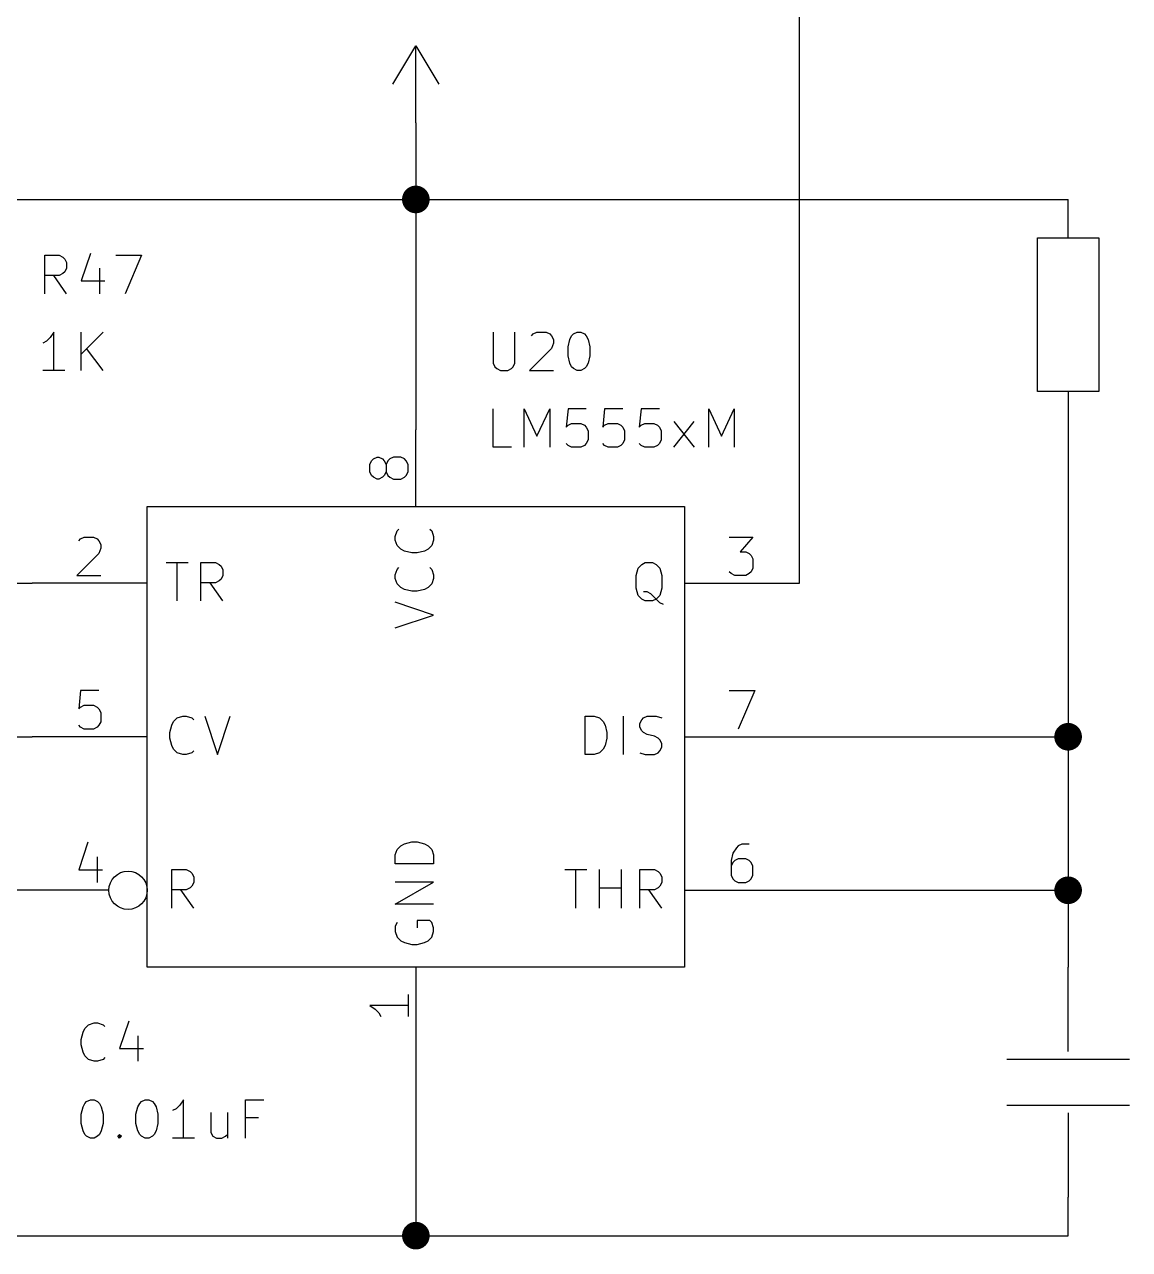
# Model space of a CAD drawing. Extents: x 0.4 to 11.3, y -7.9 to -0.4.
# Drawn here: x 2.64 to 4.08, y -2.968 to -1.372 of the extents above; entities that cross this region are included whole.
import ezdxf

# ---------------------------------------------------------------- set-up
doc = ezdxf.new("R2010")
doc.units = 0
doc.header["$MEASUREMENT"] = 0
for name, color, linetype in [('CYAN2', 4, 'CONTINUOUS'), ('GREEN3', 91, 'CONTINUOUS'), ('LYELLOW', 51, 'CONTINUOUS'), ('RED2', 1, 'CONTINUOUS'), ('RED3', 11, 'CONTINUOUS')]:
    doc.layers.add(name, color=color, linetype=linetype)

msp = doc.modelspace()

# ---------------------------------------------------------------- linework, layer by layer
at = {"layer": 'CYAN2', "linetype": 'CONTINUOUS'}
for p, q in [((2.6663, -1.7228), (2.6663, -1.6728)), ((2.6663, -1.6728), (2.6853, -1.6728)), ((2.6663, -1.7228), (2.6663, -1.6728)), ((2.6663, -1.6728), (2.6853, -1.6728)), ((2.6853, -1.6728), (2.6901, -1.6752)), ((2.6853, -1.6728), (2.6901, -1.6752)), ((2.6901, -1.6752), (2.6925, -1.6776)), ((2.6901, -1.6752), (2.6925, -1.6776)), ((2.7258, -1.6704), (2.7139, -1.7061)), ((2.7258, -1.6704), (2.7139, -1.7061)), ((2.7591, -1.6728), (2.7925, -1.6728)), ((2.7591, -1.6728), (2.7925, -1.6728)), ((2.7925, -1.6728), (2.771, -1.7228)), ((2.7925, -1.6728), (2.771, -1.7228)), ((2.6925, -1.6776), (2.6949, -1.6823)), ((2.6925, -1.6776), (2.6949, -1.6823)), ((2.6949, -1.6895), (2.6925, -1.6942)), ((2.6949, -1.6895), (2.6925, -1.6942)), ((2.6949, -1.6823), (2.6949, -1.6895)), ((2.6949, -1.6823), (2.6949, -1.6895)), ((2.7377, -1.6895), (2.7377, -1.7228)), ((2.7377, -1.6895), (2.7377, -1.7228)), ((2.6853, -1.699), (2.6663, -1.699)), ((2.6853, -1.699), (2.6663, -1.699)), ((2.6949, -1.7228), (2.6782, -1.699)), ((2.6949, -1.7228), (2.6782, -1.699)), ((2.6901, -1.6966), (2.6853, -1.699)), ((2.6901, -1.6966), (2.6853, -1.699)), ((2.6925, -1.6942), (2.6901, -1.6966)), ((2.6925, -1.6942), (2.6901, -1.6966)), ((2.7139, -1.7061), (2.7449, -1.7061)), ((2.7139, -1.7061), (2.7449, -1.7061)), ((2.6687, -1.7847), (2.6639, -1.7871)), ((2.6687, -1.7847), (2.6639, -1.7871)), ((2.6734, -1.7799), (2.6687, -1.7847)), ((2.6734, -1.7799), (2.6687, -1.7847)), ((2.6782, -1.7728), (2.6734, -1.7799)), ((2.6782, -1.7728), (2.6734, -1.7799)), ((2.6782, -1.8228), (2.6782, -1.7728)), ((2.6782, -1.8228), (2.6782, -1.7728)), ((2.7139, -1.8228), (2.7139, -1.7728)), ((2.7425, -1.7728), (2.7139, -1.8014)), ((2.7139, -1.8228), (2.7139, -1.7728)), ((2.7425, -1.7728), (2.7139, -1.8014)), ((3.2507, -1.7728), (3.2507, -1.8133)), ((3.2507, -1.7728), (3.2507, -1.8133)), ((3.2792, -1.8133), (3.2792, -1.7728)), ((3.2792, -1.8133), (3.2792, -1.7728)), ((3.3007, -1.7776), (3.303, -1.7752)), ((3.3007, -1.7776), (3.303, -1.7752)), ((3.303, -1.7752), (3.3078, -1.7728)), ((3.303, -1.7752), (3.3078, -1.7728)), ((3.3078, -1.7728), (3.3197, -1.7728)), ((3.3078, -1.7728), (3.3197, -1.7728)), ((3.3197, -1.7728), (3.3245, -1.7752)), ((3.3197, -1.7728), (3.3245, -1.7752)), ((3.3245, -1.7752), (3.3269, -1.7776)), ((3.3245, -1.7752), (3.3269, -1.7776)), ((3.3269, -1.7776), (3.3292, -1.7823)), ((3.3269, -1.7776), (3.3292, -1.7823)), ((3.3292, -1.7871), (3.3269, -1.7942)), ((3.3292, -1.7871), (3.3269, -1.7942)), ((3.3292, -1.7823), (3.3292, -1.7871)), ((3.3292, -1.7823), (3.3292, -1.7871)), ((3.3483, -1.7919), (3.3507, -1.7823)), ((3.3483, -1.7919), (3.3507, -1.7823)), ((3.3507, -1.7823), (3.353, -1.7776)), ((3.3507, -1.7823), (3.353, -1.7776)), ((3.353, -1.7776), (3.3554, -1.7752)), ((3.353, -1.7776), (3.3554, -1.7752)), ((3.3554, -1.7752), (3.3602, -1.7728)), ((3.3554, -1.7752), (3.3602, -1.7728)), ((3.3602, -1.7728), (3.3649, -1.7728)), ((3.3602, -1.7728), (3.3649, -1.7728)), ((3.3649, -1.7728), (3.3697, -1.7752)), ((3.3649, -1.7728), (3.3697, -1.7752)), ((3.3697, -1.7752), (3.3721, -1.7776)), ((3.3697, -1.7752), (3.3721, -1.7776)), ((3.3721, -1.7776), (3.3745, -1.7823)), ((3.3721, -1.7776), (3.3745, -1.7823)), ((3.3745, -1.7823), (3.3769, -1.7919)), ((3.3745, -1.7823), (3.3769, -1.7919)), ((2.7425, -1.8228), (2.721, -1.7942)), ((2.7425, -1.8228), (2.721, -1.7942)), ((3.3269, -1.7942), (3.2983, -1.8228)), ((3.3269, -1.7942), (3.2983, -1.8228)), ((3.3483, -1.8038), (3.3483, -1.7919)), ((3.3483, -1.8038), (3.3483, -1.7919)), ((3.3769, -1.7919), (3.3769, -1.8038)), ((3.3769, -1.7919), (3.3769, -1.8038)), ((3.2507, -1.8133), (3.253, -1.818)), ((3.2507, -1.8133), (3.253, -1.818)), ((3.253, -1.818), (3.2554, -1.8204)), ((3.253, -1.818), (3.2554, -1.8204)), ((3.2745, -1.8204), (3.2769, -1.818)), ((3.2745, -1.8204), (3.2769, -1.818)), ((3.2769, -1.818), (3.2792, -1.8133)), ((3.2769, -1.818), (3.2792, -1.8133)), ((3.3507, -1.8133), (3.3483, -1.8038)), ((3.3507, -1.8133), (3.3483, -1.8038)), ((3.353, -1.818), (3.3507, -1.8133)), ((3.353, -1.818), (3.3507, -1.8133)), ((3.3554, -1.8204), (3.353, -1.818)), ((3.3554, -1.8204), (3.353, -1.818)), ((3.3721, -1.818), (3.3697, -1.8204)), ((3.3721, -1.818), (3.3697, -1.8204)), ((3.3745, -1.8133), (3.3721, -1.818)), ((3.3745, -1.8133), (3.3721, -1.818)), ((3.3769, -1.8038), (3.3745, -1.8133)), ((3.3769, -1.8038), (3.3745, -1.8133)), ((2.6925, -1.8228), (2.6639, -1.8228)), ((2.6925, -1.8228), (2.6639, -1.8228)), ((3.2554, -1.8204), (3.2602, -1.8228)), ((3.2554, -1.8204), (3.2602, -1.8228)), ((3.2602, -1.8228), (3.2697, -1.8228)), ((3.2602, -1.8228), (3.2697, -1.8228)), ((3.2697, -1.8228), (3.2745, -1.8204)), ((3.2697, -1.8228), (3.2745, -1.8204)), ((3.2983, -1.8228), (3.3292, -1.8228)), ((3.2983, -1.8228), (3.3292, -1.8228)), ((3.3602, -1.8228), (3.3554, -1.8204)), ((3.3602, -1.8228), (3.3554, -1.8204)), ((3.3649, -1.8228), (3.3602, -1.8228)), ((3.3649, -1.8228), (3.3602, -1.8228)), ((3.3697, -1.8204), (3.3649, -1.8228)), ((3.3697, -1.8204), (3.3649, -1.8228)), ((3.2507, -1.9228), (3.2507, -1.8728)), ((3.2507, -1.9228), (3.2507, -1.8728)), ((3.2911, -1.9228), (3.2911, -1.8728)), ((3.2911, -1.8728), (3.3078, -1.9085)), ((3.2911, -1.9228), (3.2911, -1.8728)), ((3.2911, -1.8728), (3.3078, -1.9085)), ((3.3078, -1.9085), (3.3245, -1.8728)), ((3.3078, -1.9085), (3.3245, -1.8728)), ((3.3245, -1.8728), (3.3245, -1.9228)), ((3.3245, -1.8728), (3.3245, -1.9228)), ((3.3483, -1.8728), (3.3459, -1.8966)), ((3.3483, -1.8728), (3.3459, -1.8966)), ((3.3721, -1.8728), (3.3483, -1.8728)), ((3.3721, -1.8728), (3.3483, -1.8728)), ((3.3959, -1.8728), (3.3935, -1.8966)), ((3.3959, -1.8728), (3.3935, -1.8966)), ((3.4197, -1.8728), (3.3959, -1.8728)), ((3.4197, -1.8728), (3.3959, -1.8728)), ((3.4435, -1.8728), (3.4411, -1.8966)), ((3.4435, -1.8728), (3.4411, -1.8966)), ((3.4673, -1.8728), (3.4435, -1.8728)), ((3.4673, -1.8728), (3.4435, -1.8728)), ((3.5316, -1.9228), (3.5316, -1.8728)), ((3.5316, -1.8728), (3.5483, -1.9085)), ((3.5316, -1.9228), (3.5316, -1.8728)), ((3.5316, -1.8728), (3.5483, -1.9085)), ((3.5483, -1.9085), (3.5649, -1.8728)), ((3.5483, -1.9085), (3.5649, -1.8728)), ((3.5649, -1.8728), (3.5649, -1.9228)), ((3.5649, -1.8728), (3.5649, -1.9228)), ((3.3459, -1.8966), (3.3483, -1.8942)), ((3.3459, -1.8966), (3.3483, -1.8942)), ((3.3483, -1.8942), (3.353, -1.8919)), ((3.3483, -1.8942), (3.353, -1.8919)), ((3.353, -1.8919), (3.3649, -1.8919)), ((3.353, -1.8919), (3.3649, -1.8919)), ((3.3649, -1.8919), (3.3697, -1.8942)), ((3.3649, -1.8919), (3.3697, -1.8942)), ((3.3697, -1.8942), (3.3721, -1.8966)), ((3.3697, -1.8942), (3.3721, -1.8966)), ((3.3721, -1.8966), (3.3745, -1.9014)), ((3.3721, -1.8966), (3.3745, -1.9014)), ((3.3935, -1.8966), (3.3959, -1.8942)), ((3.3935, -1.8966), (3.3959, -1.8942)), ((3.3959, -1.8942), (3.4007, -1.8919)), ((3.3959, -1.8942), (3.4007, -1.8919)), ((3.4007, -1.8919), (3.4126, -1.8919)), ((3.4007, -1.8919), (3.4126, -1.8919)), ((3.4126, -1.8919), (3.4173, -1.8942)), ((3.4126, -1.8919), (3.4173, -1.8942)), ((3.4173, -1.8942), (3.4197, -1.8966)), ((3.4173, -1.8942), (3.4197, -1.8966)), ((3.4197, -1.8966), (3.4221, -1.9014)), ((3.4197, -1.8966), (3.4221, -1.9014)), ((3.4411, -1.8966), (3.4435, -1.8942)), ((3.4411, -1.8966), (3.4435, -1.8942)), ((3.4435, -1.8942), (3.4483, -1.8919)), ((3.4435, -1.8942), (3.4483, -1.8919)), ((3.4483, -1.8919), (3.4602, -1.8919)), ((3.4483, -1.8919), (3.4602, -1.8919)), ((3.4602, -1.8919), (3.4649, -1.8942)), ((3.4602, -1.8919), (3.4649, -1.8942)), ((3.4649, -1.8942), (3.4673, -1.8966)), ((3.4649, -1.8942), (3.4673, -1.8966)), ((3.4673, -1.8966), (3.4697, -1.9014)), ((3.4673, -1.8966), (3.4697, -1.9014)), ((3.4864, -1.9228), (3.5126, -1.8895)), ((3.4864, -1.8895), (3.5126, -1.9228)), ((3.4864, -1.9228), (3.5126, -1.8895)), ((3.4864, -1.8895), (3.5126, -1.9228)), ((3.3745, -1.9133), (3.3721, -1.918)), ((3.3745, -1.9133), (3.3721, -1.918)), ((3.3745, -1.9014), (3.3745, -1.9133)), ((3.3745, -1.9014), (3.3745, -1.9133)), ((3.4221, -1.9133), (3.4197, -1.918)), ((3.4221, -1.9133), (3.4197, -1.918)), ((3.4221, -1.9014), (3.4221, -1.9133)), ((3.4221, -1.9014), (3.4221, -1.9133)), ((3.4697, -1.9133), (3.4673, -1.918)), ((3.4697, -1.9133), (3.4673, -1.918)), ((3.4697, -1.9014), (3.4697, -1.9133)), ((3.4697, -1.9014), (3.4697, -1.9133)), ((3.2745, -1.9228), (3.2507, -1.9228)), ((3.2745, -1.9228), (3.2507, -1.9228)), ((3.3483, -1.9204), (3.3459, -1.918)), ((3.3483, -1.9204), (3.3459, -1.918)), ((3.353, -1.9228), (3.3483, -1.9204)), ((3.353, -1.9228), (3.3483, -1.9204)), ((3.3649, -1.9228), (3.353, -1.9228)), ((3.3649, -1.9228), (3.353, -1.9228)), ((3.3697, -1.9204), (3.3649, -1.9228)), ((3.3697, -1.9204), (3.3649, -1.9228)), ((3.3721, -1.918), (3.3697, -1.9204)), ((3.3721, -1.918), (3.3697, -1.9204)), ((3.3959, -1.9204), (3.3935, -1.918)), ((3.3959, -1.9204), (3.3935, -1.918)), ((3.4007, -1.9228), (3.3959, -1.9204)), ((3.4007, -1.9228), (3.3959, -1.9204)), ((3.4126, -1.9228), (3.4007, -1.9228)), ((3.4126, -1.9228), (3.4007, -1.9228)), ((3.4173, -1.9204), (3.4126, -1.9228)), ((3.4173, -1.9204), (3.4126, -1.9228)), ((3.4197, -1.918), (3.4173, -1.9204)), ((3.4197, -1.918), (3.4173, -1.9204)), ((3.4435, -1.9204), (3.4411, -1.918)), ((3.4435, -1.9204), (3.4411, -1.918)), ((3.4483, -1.9228), (3.4435, -1.9204)), ((3.4483, -1.9228), (3.4435, -1.9204)), ((3.4602, -1.9228), (3.4483, -1.9228)), ((3.4602, -1.9228), (3.4483, -1.9228)), ((3.4649, -1.9204), (3.4602, -1.9228)), ((3.4649, -1.9204), (3.4602, -1.9228)), ((3.4673, -1.918), (3.4649, -1.9204)), ((3.4673, -1.918), (3.4649, -1.9204)), ((3.1231, -2.039), (3.1255, -2.0319)), ((3.1231, -2.039), (3.1255, -2.0319)), ((3.1231, -2.0438), (3.1231, -2.039)), ((3.1231, -2.0438), (3.1231, -2.039)), ((3.1255, -2.0319), (3.1279, -2.0295)), ((3.1255, -2.0319), (3.1279, -2.0295)), ((3.1684, -2.0295), (3.1708, -2.0319)), ((3.1684, -2.0295), (3.1708, -2.0319)), ((3.1708, -2.0319), (3.1731, -2.039)), ((3.1708, -2.0319), (3.1731, -2.039)), ((3.1731, -2.039), (3.1731, -2.0438)), ((3.1731, -2.039), (3.1731, -2.0438)), ((3.1255, -2.0509), (3.1231, -2.0438)), ((3.1255, -2.0509), (3.1231, -2.0438)), ((3.1303, -2.0557), (3.1255, -2.0509)), ((3.1303, -2.0557), (3.1255, -2.0509)), ((3.135, -2.0581), (3.1303, -2.0557)), ((3.135, -2.0581), (3.1303, -2.0557)), ((3.1446, -2.0605), (3.135, -2.0581)), ((3.1446, -2.0605), (3.135, -2.0581)), ((3.1612, -2.0581), (3.1517, -2.0605)), ((3.1612, -2.0581), (3.1517, -2.0605)), ((3.166, -2.0557), (3.1612, -2.0581)), ((3.166, -2.0557), (3.1612, -2.0581)), ((3.1708, -2.0509), (3.166, -2.0557)), ((3.1708, -2.0509), (3.166, -2.0557)), ((3.1731, -2.0438), (3.1708, -2.0509)), ((3.1731, -2.0438), (3.1708, -2.0509)), ((2.8248, -2.0731), (2.8533, -2.0731)), ((2.8248, -2.0731), (2.8533, -2.0731)), ((2.839, -2.1231), (2.839, -2.0731)), ((2.839, -2.1231), (2.839, -2.0731)), ((2.87, -2.1231), (2.87, -2.0731)), ((2.87, -2.0731), (2.889, -2.0731)), ((2.87, -2.1231), (2.87, -2.0731)), ((2.87, -2.0731), (2.889, -2.0731)), ((2.889, -2.0731), (2.8938, -2.0755)), ((2.889, -2.0731), (2.8938, -2.0755)), ((3.1517, -2.0605), (3.1446, -2.0605)), ((3.1517, -2.0605), (3.1446, -2.0605)), ((3.4443, -2.0755), (3.449, -2.0731)), ((3.4443, -2.0755), (3.449, -2.0731)), ((3.449, -2.0731), (3.4586, -2.0731)), ((3.449, -2.0731), (3.4586, -2.0731)), ((3.4586, -2.0731), (3.4633, -2.0755)), ((3.4586, -2.0731), (3.4633, -2.0755)), ((2.8938, -2.0755), (2.8962, -2.0779)), ((2.8938, -2.0755), (2.8962, -2.0779)), ((2.8962, -2.0779), (2.8986, -2.0827)), ((2.8962, -2.0779), (2.8986, -2.0827)), ((2.8986, -2.0898), (2.8962, -2.0946)), ((2.8986, -2.0898), (2.8962, -2.0946)), ((2.8986, -2.0827), (2.8986, -2.0898)), ((2.8986, -2.0827), (2.8986, -2.0898)), ((3.1231, -2.089), (3.1255, -2.0819)), ((3.1231, -2.089), (3.1255, -2.0819)), ((3.1231, -2.0938), (3.1231, -2.089)), ((3.1231, -2.0938), (3.1231, -2.089)), ((3.1255, -2.0819), (3.1279, -2.0795)), ((3.1255, -2.0819), (3.1279, -2.0795)), ((3.1684, -2.0795), (3.1708, -2.0819)), ((3.1684, -2.0795), (3.1708, -2.0819)), ((3.1708, -2.0819), (3.1731, -2.089)), ((3.1708, -2.0819), (3.1731, -2.089)), ((3.1731, -2.089), (3.1731, -2.0938)), ((3.1731, -2.089), (3.1731, -2.0938)), ((3.4371, -2.0898), (3.4395, -2.0803)), ((3.4371, -2.0898), (3.4395, -2.0803)), ((3.4371, -2.1065), (3.4371, -2.0898)), ((3.4371, -2.1065), (3.4371, -2.0898)), ((3.4395, -2.0803), (3.4443, -2.0755)), ((3.4395, -2.0803), (3.4443, -2.0755)), ((3.4633, -2.0755), (3.4681, -2.0803)), ((3.4633, -2.0755), (3.4681, -2.0803)), ((3.4681, -2.0803), (3.4705, -2.0898)), ((3.4681, -2.0803), (3.4705, -2.0898)), ((3.4705, -2.0898), (3.4705, -2.1065)), ((3.4705, -2.0898), (3.4705, -2.1065)), ((2.889, -2.0993), (2.87, -2.0993)), ((2.889, -2.0993), (2.87, -2.0993)), ((2.8986, -2.1231), (2.8819, -2.0993)), ((2.8986, -2.1231), (2.8819, -2.0993)), ((2.8938, -2.0969), (2.889, -2.0993)), ((2.8938, -2.0969), (2.889, -2.0993)), ((2.8962, -2.0946), (2.8938, -2.0969)), ((2.8962, -2.0946), (2.8938, -2.0969)), ((3.1255, -2.1009), (3.1231, -2.0938)), ((3.1255, -2.1009), (3.1231, -2.0938)), ((3.1303, -2.1057), (3.1255, -2.1009)), ((3.1303, -2.1057), (3.1255, -2.1009)), ((3.135, -2.1081), (3.1303, -2.1057)), ((3.135, -2.1081), (3.1303, -2.1057)), ((3.166, -2.1057), (3.1612, -2.1081)), ((3.166, -2.1057), (3.1612, -2.1081)), ((3.1708, -2.1009), (3.166, -2.1057)), ((3.1708, -2.1009), (3.166, -2.1057)), ((3.1731, -2.0938), (3.1708, -2.1009)), ((3.1731, -2.0938), (3.1708, -2.1009)), ((3.4395, -2.116), (3.4371, -2.1065)), ((3.4395, -2.116), (3.4371, -2.1065)), ((3.4705, -2.1065), (3.4681, -2.116)), ((3.4705, -2.1065), (3.4681, -2.116)), ((3.1446, -2.1105), (3.135, -2.1081)), ((3.1446, -2.1105), (3.135, -2.1081)), ((3.1517, -2.1105), (3.1446, -2.1105)), ((3.1517, -2.1105), (3.1446, -2.1105)), ((3.1612, -2.1081), (3.1517, -2.1105)), ((3.1612, -2.1081), (3.1517, -2.1105)), ((3.4443, -2.1208), (3.4395, -2.116)), ((3.4443, -2.1208), (3.4395, -2.116)), ((3.449, -2.1231), (3.4443, -2.1208)), ((3.449, -2.1231), (3.4443, -2.1208)), ((3.4514, -2.1112), (3.4467, -2.1112)), ((3.4514, -2.1112), (3.4467, -2.1112)), ((3.4562, -2.1136), (3.4514, -2.1112)), ((3.4562, -2.1136), (3.4514, -2.1112)), ((3.4633, -2.1208), (3.4562, -2.1136)), ((3.4633, -2.1208), (3.4562, -2.1136)), ((3.4633, -2.1208), (3.4586, -2.1231)), ((3.4633, -2.1208), (3.4586, -2.1231)), ((3.4681, -2.116), (3.4633, -2.1208)), ((3.4681, -2.116), (3.4633, -2.1208)), ((3.4681, -2.1255), (3.4633, -2.1208)), ((3.4681, -2.1255), (3.4633, -2.1208)), ((3.1731, -2.1414), (3.1231, -2.1248)), ((3.1731, -2.1414), (3.1231, -2.1248)), ((3.4586, -2.1231), (3.449, -2.1231)), ((3.4586, -2.1231), (3.449, -2.1231)), ((3.4729, -2.1279), (3.4681, -2.1255)), ((3.4729, -2.1279), (3.4681, -2.1255)), ((3.1231, -2.1581), (3.1731, -2.1414)), ((3.1231, -2.1581), (3.1731, -2.1414)), ((2.8319, -2.285), (2.8343, -2.2803)), ((2.8319, -2.285), (2.8343, -2.2803)), ((2.8343, -2.2803), (2.839, -2.2755)), ((2.8343, -2.2803), (2.839, -2.2755)), ((2.839, -2.2755), (2.8462, -2.2731)), ((2.839, -2.2755), (2.8462, -2.2731)), ((2.8462, -2.2731), (2.8509, -2.2731)), ((2.8462, -2.2731), (2.8509, -2.2731)), ((2.8509, -2.2731), (2.8581, -2.2755)), ((2.8509, -2.2731), (2.8581, -2.2755)), ((2.8581, -2.2755), (2.8605, -2.2779)), ((2.8581, -2.2755), (2.8605, -2.2779)), ((2.8748, -2.2731), (2.8914, -2.3231)), ((2.8748, -2.2731), (2.8914, -2.3231)), ((2.8914, -2.3231), (2.9081, -2.2731)), ((2.8914, -2.3231), (2.9081, -2.2731)), ((3.3705, -2.3231), (3.3705, -2.2731)), ((3.3705, -2.2731), (3.3824, -2.2731)), ((3.3705, -2.3231), (3.3705, -2.2731)), ((3.3705, -2.2731), (3.3824, -2.2731)), ((3.3824, -2.2731), (3.3895, -2.2755)), ((3.3824, -2.2731), (3.3895, -2.2755)), ((3.3895, -2.2755), (3.3943, -2.2803)), ((3.3895, -2.2755), (3.3943, -2.2803)), ((3.3943, -2.2803), (3.3967, -2.285)), ((3.3943, -2.2803), (3.3967, -2.285)), ((3.4205, -2.3231), (3.4205, -2.2731)), ((3.4205, -2.3231), (3.4205, -2.2731)), ((3.4419, -2.2827), (3.4443, -2.2779)), ((3.4419, -2.2827), (3.4443, -2.2779)), ((3.4443, -2.2779), (3.4467, -2.2755)), ((3.4443, -2.2779), (3.4467, -2.2755)), ((3.4467, -2.2755), (3.4514, -2.2731)), ((3.4467, -2.2755), (3.4514, -2.2731)), ((3.4514, -2.2731), (3.4633, -2.2731)), ((3.4514, -2.2731), (3.4633, -2.2731)), ((3.4633, -2.2731), (3.4705, -2.2755)), ((3.4633, -2.2731), (3.4705, -2.2755)), ((2.8295, -2.2946), (2.8319, -2.285)), ((2.8295, -2.2946), (2.8319, -2.285)), ((2.8295, -2.3017), (2.8295, -2.2946)), ((2.8295, -2.3017), (2.8295, -2.2946)), ((3.3967, -2.285), (3.399, -2.2946)), ((3.3967, -2.285), (3.399, -2.2946)), ((3.399, -2.2946), (3.399, -2.3017)), ((3.399, -2.2946), (3.399, -2.3017)), ((3.4419, -2.2874), (3.4419, -2.2827)), ((3.4419, -2.2874), (3.4419, -2.2827)), ((3.4443, -2.2922), (3.4419, -2.2874)), ((3.4443, -2.2922), (3.4419, -2.2874)), ((3.4467, -2.2946), (3.4443, -2.2922)), ((3.4467, -2.2946), (3.4443, -2.2922)), ((3.4514, -2.2969), (3.4467, -2.2946)), ((3.4514, -2.2969), (3.4467, -2.2946)), ((3.461, -2.2993), (3.4514, -2.2969)), ((3.461, -2.2993), (3.4514, -2.2969)), ((2.8319, -2.3112), (2.8295, -2.3017)), ((2.8319, -2.3112), (2.8295, -2.3017)), ((2.8343, -2.316), (2.8319, -2.3112)), ((2.8343, -2.316), (2.8319, -2.3112)), ((3.3967, -2.3112), (3.3943, -2.316)), ((3.3967, -2.3112), (3.3943, -2.316)), ((3.399, -2.3017), (3.3967, -2.3112)), ((3.399, -2.3017), (3.3967, -2.3112)), ((3.4657, -2.3017), (3.461, -2.2993)), ((3.4657, -2.3017), (3.461, -2.2993)), ((3.4681, -2.3041), (3.4657, -2.3017)), ((3.4681, -2.3041), (3.4657, -2.3017)), ((3.4705, -2.3088), (3.4681, -2.3041)), ((3.4705, -2.3088), (3.4681, -2.3041)), ((3.4681, -2.3184), (3.4705, -2.3136)), ((3.4681, -2.3184), (3.4705, -2.3136)), ((3.4705, -2.3136), (3.4705, -2.3088)), ((3.4705, -2.3136), (3.4705, -2.3088)), ((2.839, -2.3208), (2.8343, -2.316)), ((2.839, -2.3208), (2.8343, -2.316)), ((2.8462, -2.3231), (2.839, -2.3208)), ((2.8462, -2.3231), (2.839, -2.3208)), ((2.8509, -2.3231), (2.8462, -2.3231)), ((2.8509, -2.3231), (2.8462, -2.3231)), ((2.8581, -2.3208), (2.8509, -2.3231)), ((2.8581, -2.3208), (2.8509, -2.3231)), ((2.8605, -2.3184), (2.8581, -2.3208)), ((2.8605, -2.3184), (2.8581, -2.3208)), ((3.3824, -2.3231), (3.3705, -2.3231)), ((3.3824, -2.3231), (3.3705, -2.3231)), ((3.3895, -2.3208), (3.3824, -2.3231)), ((3.3895, -2.3208), (3.3824, -2.3231)), ((3.3943, -2.316), (3.3895, -2.3208)), ((3.3943, -2.316), (3.3895, -2.3208)), ((3.4419, -2.3208), (3.449, -2.3231)), ((3.4419, -2.3208), (3.449, -2.3231)), ((3.449, -2.3231), (3.461, -2.3231)), ((3.449, -2.3231), (3.461, -2.3231)), ((3.461, -2.3231), (3.4657, -2.3208)), ((3.461, -2.3231), (3.4657, -2.3208)), ((3.4657, -2.3208), (3.4681, -2.3184)), ((3.4657, -2.3208), (3.4681, -2.3184)), ((3.1303, -2.4419), (3.135, -2.4395)), ((3.1303, -2.4419), (3.135, -2.4395)), ((3.135, -2.4395), (3.1446, -2.4371)), ((3.135, -2.4395), (3.1446, -2.4371)), ((3.1446, -2.4371), (3.1517, -2.4371)), ((3.1446, -2.4371), (3.1517, -2.4371)), ((3.1517, -2.4371), (3.1612, -2.4395)), ((3.1517, -2.4371), (3.1612, -2.4395)), ((3.1612, -2.4395), (3.166, -2.4419)), ((3.1612, -2.4395), (3.166, -2.4419)), ((3.1231, -2.4538), (3.1255, -2.4467)), ((3.1231, -2.4538), (3.1255, -2.4467)), ((3.1231, -2.4657), (3.1231, -2.4538)), ((3.1231, -2.4657), (3.1231, -2.4538)), ((3.1255, -2.4467), (3.1303, -2.4419)), ((3.1255, -2.4467), (3.1303, -2.4419)), ((3.166, -2.4419), (3.1708, -2.4467)), ((3.166, -2.4419), (3.1708, -2.4467)), ((3.1708, -2.4467), (3.1731, -2.4538)), ((3.1708, -2.4467), (3.1731, -2.4538)), ((3.1731, -2.4538), (3.1731, -2.4657)), ((3.1731, -2.4538), (3.1731, -2.4657)), ((2.8319, -2.5231), (2.8319, -2.4731)), ((2.8319, -2.4731), (2.8509, -2.4731)), ((2.8319, -2.5231), (2.8319, -2.4731)), ((2.8319, -2.4731), (2.8509, -2.4731)), ((2.8509, -2.4731), (2.8557, -2.4755)), ((2.8509, -2.4731), (2.8557, -2.4755)), ((3.1731, -2.4657), (3.1231, -2.4657)), ((3.1731, -2.4657), (3.1231, -2.4657)), ((3.3443, -2.4731), (3.3729, -2.4731)), ((3.3443, -2.4731), (3.3729, -2.4731)), ((3.3586, -2.5231), (3.3586, -2.4731)), ((3.3586, -2.5231), (3.3586, -2.4731)), ((3.3895, -2.5231), (3.3895, -2.4731)), ((3.3895, -2.5231), (3.3895, -2.4731)), ((3.4181, -2.5231), (3.4181, -2.4731)), ((3.4181, -2.5231), (3.4181, -2.4731)), ((3.4419, -2.5231), (3.4419, -2.4731)), ((3.4419, -2.4731), (3.4609, -2.4731)), ((3.4419, -2.5231), (3.4419, -2.4731)), ((3.4419, -2.4731), (3.4609, -2.4731)), ((3.4609, -2.4731), (3.4657, -2.4755)), ((3.4609, -2.4731), (3.4657, -2.4755)), ((2.8557, -2.4755), (2.8581, -2.4779)), ((2.8557, -2.4755), (2.8581, -2.4779)), ((2.8581, -2.4779), (2.8605, -2.4827)), ((2.8581, -2.4779), (2.8605, -2.4827)), ((2.8605, -2.4827), (2.8605, -2.4898)), ((2.8605, -2.4827), (2.8605, -2.4898)), ((3.1231, -2.5181), (3.1731, -2.4895)), ((3.1731, -2.4895), (3.1231, -2.4895)), ((3.1231, -2.5181), (3.1731, -2.4895)), ((3.1731, -2.4895), (3.1231, -2.4895)), ((3.4657, -2.4755), (3.4681, -2.4779)), ((3.4657, -2.4755), (3.4681, -2.4779)), ((3.4681, -2.4779), (3.4705, -2.4827)), ((3.4681, -2.4779), (3.4705, -2.4827)), ((3.4705, -2.4827), (3.4705, -2.4898)), ((3.4705, -2.4827), (3.4705, -2.4898)), ((2.8509, -2.4993), (2.8319, -2.4993)), ((2.8509, -2.4993), (2.8319, -2.4993)), ((2.8605, -2.5231), (2.8438, -2.4993)), ((2.8605, -2.5231), (2.8438, -2.4993)), ((2.8557, -2.4969), (2.8509, -2.4993)), ((2.8557, -2.4969), (2.8509, -2.4993)), ((2.8581, -2.4946), (2.8557, -2.4969)), ((2.8581, -2.4946), (2.8557, -2.4969)), ((2.8605, -2.4898), (2.8581, -2.4946)), ((2.8605, -2.4898), (2.8581, -2.4946)), ((3.3895, -2.4969), (3.4181, -2.4969)), ((3.3895, -2.4969), (3.4181, -2.4969)), ((3.4609, -2.4993), (3.4419, -2.4993)), ((3.4609, -2.4993), (3.4419, -2.4993)), ((3.4705, -2.5231), (3.4538, -2.4993)), ((3.4705, -2.5231), (3.4538, -2.4993)), ((3.4657, -2.4969), (3.4609, -2.4993)), ((3.4657, -2.4969), (3.4609, -2.4993)), ((3.4681, -2.4946), (3.4657, -2.4969)), ((3.4681, -2.4946), (3.4657, -2.4969)), ((3.4705, -2.4898), (3.4681, -2.4946)), ((3.4705, -2.4898), (3.4681, -2.4946)), ((3.1731, -2.5181), (3.1231, -2.5181)), ((3.1731, -2.5181), (3.1231, -2.5181)), ((3.1255, -2.5419), (3.1231, -2.5467)), ((3.1255, -2.5419), (3.1231, -2.5467)), ((3.1231, -2.5467), (3.1231, -2.5538)), ((3.1231, -2.5467), (3.1231, -2.5538)), ((3.1684, -2.5395), (3.1517, -2.5395)), ((3.1517, -2.5395), (3.1517, -2.549)), ((3.1684, -2.5395), (3.1517, -2.5395)), ((3.1517, -2.5395), (3.1517, -2.549)), ((3.1708, -2.5419), (3.1684, -2.5395)), ((3.1708, -2.5419), (3.1684, -2.5395)), ((3.1731, -2.549), (3.1708, -2.5419)), ((3.1731, -2.549), (3.1708, -2.5419)), ((3.1731, -2.5538), (3.1731, -2.549)), ((3.1731, -2.5538), (3.1731, -2.549)), ((3.1231, -2.5538), (3.1255, -2.5609)), ((3.1231, -2.5538), (3.1255, -2.5609)), ((3.1255, -2.5609), (3.1303, -2.5657)), ((3.1255, -2.5609), (3.1303, -2.5657)), ((3.1303, -2.5657), (3.135, -2.5681)), ((3.1303, -2.5657), (3.135, -2.5681)), ((3.135, -2.5681), (3.1446, -2.5705)), ((3.135, -2.5681), (3.1446, -2.5705)), ((3.1517, -2.5705), (3.1612, -2.5681)), ((3.1517, -2.5705), (3.1612, -2.5681)), ((3.1612, -2.5681), (3.166, -2.5657)), ((3.1612, -2.5681), (3.166, -2.5657)), ((3.166, -2.5657), (3.1708, -2.5609)), ((3.166, -2.5657), (3.1708, -2.5609)), ((3.1708, -2.5609), (3.1731, -2.5538)), ((3.1708, -2.5609), (3.1731, -2.5538)), ((3.1446, -2.5705), (3.1517, -2.5705)), ((3.1446, -2.5705), (3.1517, -2.5705)), ((2.7163, -2.6847), (2.7187, -2.6799)), ((2.7163, -2.6847), (2.7187, -2.6799)), ((2.7187, -2.6799), (2.7234, -2.6752)), ((2.7187, -2.6799), (2.7234, -2.6752)), ((2.7234, -2.6752), (2.7306, -2.6728)), ((2.7234, -2.6752), (2.7306, -2.6728)), ((2.7306, -2.6728), (2.7353, -2.6728)), ((2.7306, -2.6728), (2.7353, -2.6728)), ((2.7353, -2.6728), (2.7425, -2.6752)), ((2.7353, -2.6728), (2.7425, -2.6752)), ((2.7425, -2.6752), (2.7449, -2.6776)), ((2.7425, -2.6752), (2.7449, -2.6776)), ((2.7758, -2.6704), (2.7639, -2.7061)), ((2.7758, -2.6704), (2.7639, -2.7061)), ((2.7139, -2.6942), (2.7163, -2.6847)), ((2.7139, -2.6942), (2.7163, -2.6847)), ((2.7139, -2.7014), (2.7139, -2.6942)), ((2.7139, -2.7014), (2.7139, -2.6942)), ((2.7877, -2.6895), (2.7877, -2.7228)), ((2.7877, -2.6895), (2.7877, -2.7228)), ((2.7163, -2.7109), (2.7139, -2.7014)), ((2.7163, -2.7109), (2.7139, -2.7014)), ((2.7187, -2.7157), (2.7163, -2.7109)), ((2.7187, -2.7157), (2.7163, -2.7109)), ((2.7639, -2.7061), (2.7949, -2.7061)), ((2.7639, -2.7061), (2.7949, -2.7061)), ((2.7234, -2.7204), (2.7187, -2.7157)), ((2.7234, -2.7204), (2.7187, -2.7157)), ((2.7306, -2.7228), (2.7234, -2.7204)), ((2.7306, -2.7228), (2.7234, -2.7204)), ((2.7353, -2.7228), (2.7306, -2.7228)), ((2.7353, -2.7228), (2.7306, -2.7228)), ((2.7425, -2.7204), (2.7353, -2.7228)), ((2.7425, -2.7204), (2.7353, -2.7228)), ((2.7449, -2.718), (2.7425, -2.7204)), ((2.7449, -2.718), (2.7425, -2.7204)), ((2.7187, -2.7776), (2.721, -2.7752)), ((2.7187, -2.7776), (2.721, -2.7752)), ((2.721, -2.7752), (2.7258, -2.7728)), ((2.721, -2.7752), (2.7258, -2.7728)), ((2.7258, -2.7728), (2.7306, -2.7728)), ((2.7258, -2.7728), (2.7306, -2.7728)), ((2.7306, -2.7728), (2.7353, -2.7752)), ((2.7306, -2.7728), (2.7353, -2.7752)), ((2.7353, -2.7752), (2.7377, -2.7776)), ((2.7353, -2.7752), (2.7377, -2.7776)), ((2.7901, -2.7776), (2.7925, -2.7752)), ((2.7901, -2.7776), (2.7925, -2.7752)), ((2.7925, -2.7752), (2.7972, -2.7728)), ((2.7925, -2.7752), (2.7972, -2.7728)), ((2.7972, -2.7728), (2.802, -2.7728)), ((2.7972, -2.7728), (2.802, -2.7728)), ((2.802, -2.7728), (2.8068, -2.7752)), ((2.802, -2.7728), (2.8068, -2.7752)), ((2.8068, -2.7752), (2.8091, -2.7776)), ((2.8068, -2.7752), (2.8091, -2.7776)), ((2.8472, -2.7728), (2.8425, -2.7799)), ((2.8472, -2.7728), (2.8425, -2.7799)), ((2.8472, -2.8228), (2.8472, -2.7728)), ((2.8472, -2.8228), (2.8472, -2.7728)), ((2.9282, -2.8228), (2.9282, -2.7728)), ((2.9282, -2.7728), (2.952, -2.7728)), ((2.9282, -2.8228), (2.9282, -2.7728)), ((2.9282, -2.7728), (2.952, -2.7728)), ((2.7139, -2.7918), (2.7163, -2.7823)), ((2.7139, -2.7918), (2.7163, -2.7823)), ((2.7139, -2.8038), (2.7139, -2.7918)), ((2.7139, -2.8038), (2.7139, -2.7918)), ((2.7163, -2.7823), (2.7187, -2.7776)), ((2.7163, -2.7823), (2.7187, -2.7776)), ((2.7377, -2.7776), (2.7401, -2.7823)), ((2.7377, -2.7776), (2.7401, -2.7823)), ((2.7401, -2.7823), (2.7425, -2.7918)), ((2.7401, -2.7823), (2.7425, -2.7918)), ((2.7425, -2.7918), (2.7425, -2.8038)), ((2.7425, -2.7918), (2.7425, -2.8038)), ((2.7853, -2.7918), (2.7877, -2.7823)), ((2.7853, -2.7918), (2.7877, -2.7823)), ((2.7853, -2.8038), (2.7853, -2.7918)), ((2.7853, -2.8038), (2.7853, -2.7918)), ((2.7877, -2.7823), (2.7901, -2.7776)), ((2.7877, -2.7823), (2.7901, -2.7776)), ((2.8091, -2.7776), (2.8115, -2.7823)), ((2.8091, -2.7776), (2.8115, -2.7823)), ((2.8115, -2.7823), (2.8139, -2.7918)), ((2.8115, -2.7823), (2.8139, -2.7918)), ((2.8139, -2.7918), (2.8139, -2.8038)), ((2.8139, -2.7918), (2.8139, -2.8038)), ((2.8377, -2.7847), (2.8329, -2.7871)), ((2.8377, -2.7847), (2.8329, -2.7871)), ((2.8425, -2.7799), (2.8377, -2.7847)), ((2.8425, -2.7799), (2.8377, -2.7847)), ((2.8829, -2.7895), (2.8829, -2.8157)), ((2.8829, -2.7895), (2.8829, -2.8157)), ((2.9044, -2.7895), (2.9044, -2.8228)), ((2.9044, -2.7895), (2.9044, -2.8228)), ((2.7163, -2.8133), (2.7139, -2.8038)), ((2.7163, -2.8133), (2.7139, -2.8038)), ((2.7425, -2.8038), (2.7401, -2.8133)), ((2.7425, -2.8038), (2.7401, -2.8133)), ((2.7877, -2.8133), (2.7853, -2.8038)), ((2.7877, -2.8133), (2.7853, -2.8038)), ((2.8139, -2.8038), (2.8115, -2.8133)), ((2.8139, -2.8038), (2.8115, -2.8133)), ((2.9449, -2.7966), (2.9282, -2.7966)), ((2.9449, -2.7966), (2.9282, -2.7966)), ((2.7187, -2.818), (2.7163, -2.8133)), ((2.7187, -2.818), (2.7163, -2.8133)), ((2.721, -2.8204), (2.7187, -2.818)), ((2.721, -2.8204), (2.7187, -2.818)), ((2.7258, -2.8228), (2.721, -2.8204)), ((2.7258, -2.8228), (2.721, -2.8204)), ((2.7306, -2.8228), (2.7258, -2.8228)), ((2.7306, -2.8228), (2.7258, -2.8228)), ((2.7353, -2.8204), (2.7306, -2.8228)), ((2.7353, -2.8204), (2.7306, -2.8228)), ((2.7377, -2.818), (2.7353, -2.8204)), ((2.7377, -2.818), (2.7353, -2.8204)), ((2.7401, -2.8133), (2.7377, -2.818)), ((2.7401, -2.8133), (2.7377, -2.818)), ((2.7615, -2.8204), (2.7639, -2.818)), ((2.7615, -2.8204), (2.7639, -2.818)), ((2.7639, -2.8228), (2.7615, -2.8204)), ((2.7639, -2.8228), (2.7615, -2.8204)), ((2.7639, -2.818), (2.7663, -2.8204)), ((2.7639, -2.818), (2.7639, -2.8228)), ((2.7639, -2.818), (2.7663, -2.8204)), ((2.7639, -2.818), (2.7639, -2.8228)), ((2.7663, -2.8204), (2.7639, -2.8228)), ((2.7663, -2.8204), (2.7639, -2.8228)), ((2.7901, -2.818), (2.7877, -2.8133)), ((2.7901, -2.818), (2.7877, -2.8133)), ((2.7925, -2.8204), (2.7901, -2.818)), ((2.7925, -2.8204), (2.7901, -2.818)), ((2.7972, -2.8228), (2.7925, -2.8204)), ((2.7972, -2.8228), (2.7925, -2.8204)), ((2.802, -2.8228), (2.7972, -2.8228)), ((2.802, -2.8228), (2.7972, -2.8228)), ((2.8068, -2.8204), (2.802, -2.8228)), ((2.8068, -2.8204), (2.802, -2.8228)), ((2.8091, -2.818), (2.8068, -2.8204)), ((2.8091, -2.818), (2.8068, -2.8204)), ((2.8115, -2.8133), (2.8091, -2.818)), ((2.8115, -2.8133), (2.8091, -2.818)), ((2.8615, -2.8228), (2.8329, -2.8228)), ((2.8615, -2.8228), (2.8329, -2.8228)), ((2.8829, -2.8157), (2.8853, -2.8204)), ((2.8829, -2.8157), (2.8853, -2.8204)), ((2.8853, -2.8204), (2.8901, -2.8228)), ((2.8853, -2.8204), (2.8901, -2.8228)), ((2.8901, -2.8228), (2.8972, -2.8228)), ((2.8901, -2.8228), (2.8972, -2.8228)), ((2.8972, -2.8228), (2.902, -2.8204)), ((2.8972, -2.8228), (2.902, -2.8204)), ((2.902, -2.8204), (2.9044, -2.818)), ((2.902, -2.8204), (2.9044, -2.818))]:
    msp.add_line(p, q, dxfattribs=at)
at = {"layer": 'GREEN3', "linetype": 'CONTINUOUS'}
for p, q in [((3.65, -2.1), (3.65, -1.2)), ((3.15, -1.5), (3.15, -1.6)), ((2.55, -1.6), (3.15, -1.6)), ((3.15, -1.6), (3.15, -1.9)), ((3.15, -1.6), (4, -1.6)), ((4, -1.9), (4, -2.3)), ((2.55, -2.1), (2.65, -2.1)), ((2.55, -2.3), (2.65, -2.3)), ((3.65, -2.3), (4, -2.3)), ((4, -2.3), (4, -2.5)), ((2.65, -2.5), (1.95, -2.5)), ((3.65, -2.5), (4, -2.5)), ((4, -2.5), (4, -2.6)), ((3.15, -2.7), (3.15, -2.95)), ((4, -2.95), (4, -2.9)), ((2.55, -2.95), (3.15, -2.95)), ((3.15, -2.95), (4, -2.95))]:
    msp.add_line(p, q, dxfattribs=at)
at = {"layer": 'GREEN3', "const_width": 0.018}
for points in [[(3.141, -1.6, 1), (3.159, -1.6, 1)], [(3.991, -2.3, 1), (4.009, -2.3, 1)], [(3.991, -2.5, 1), (4.009, -2.5, 1)], [(3.141, -2.95, 1), (3.159, -2.95, 1)]]:
    msp.add_lwpolyline(points, format="xyb", close=True, dxfattribs=at)
at = {"layer": 'LYELLOW', "linetype": 'CONTINUOUS'}
for p, q in [((2.8, -2.6), (2.8, -2)), ((2.8, -2), (3.5, -2)), ((2.8, -2.6), (2.8, -2)), ((2.8, -2), (3.5, -2)), ((3.5, -2), (3.5, -2.6)), ((3.5, -2), (3.5, -2.6)), ((3.5, -2.6), (2.8, -2.6)), ((3.5, -2.6), (2.8, -2.6))]:
    msp.add_line(p, q, dxfattribs=at)
at = {"layer": 'RED2', "linetype": 'CONTINUOUS'}
for p, q in [((3.12, -1.45), (3.15, -1.4)), ((3.15, -1.4), (3.18, -1.45)), ((3.15, -1.5), (3.15, -1.4)), ((4, -1.65), (4, -1.6)), ((3.96, -1.85), (3.96, -1.65)), ((3.96, -1.65), (4.04, -1.65)), ((4.04, -1.65), (4.04, -1.85)), ((4.04, -1.85), (3.96, -1.85)), ((4, -1.85), (4, -1.9)), ((3.15, -2), (3.15, -1.9)), ((3.15, -2), (3.15, -1.9)), ((2.8, -2.6), (2.8, -2)), ((2.8, -2), (3.5, -2)), ((2.8, -2.6), (2.8, -2)), ((2.8, -2), (3.5, -2)), ((3.5, -2), (3.5, -2.6)), ((3.5, -2), (3.5, -2.6)), ((2.8, -2.1), (2.65, -2.1)), ((2.8, -2.1), (2.65, -2.1)), ((3.5, -2.1), (3.65, -2.1)), ((3.5, -2.1), (3.65, -2.1)), ((2.8, -2.3), (2.65, -2.3)), ((2.8, -2.3), (2.65, -2.3)), ((3.5, -2.3), (3.65, -2.3)), ((3.5, -2.3), (3.65, -2.3)), ((2.75, -2.5), (2.65, -2.5)), ((2.75, -2.5), (2.65, -2.5)), ((3.5, -2.5), (3.65, -2.5)), ((3.5, -2.5), (3.65, -2.5)), ((3.5, -2.6), (2.8, -2.6)), ((3.5, -2.6), (2.8, -2.6)), ((3.15, -2.6), (3.15, -2.7)), ((3.15, -2.6), (3.15, -2.7)), ((4, -2.71), (4, -2.6)), ((3.92, -2.72), (4.08, -2.72)), ((3.92, -2.78), (4.08, -2.78)), ((4, -2.79), (4, -2.9))]:
    msp.add_line(p, q, dxfattribs=at)
at = {"layer": 'RED2'}
msp.add_circle((2.775, -2.5), 0.025, dxfattribs=at)
msp.add_circle((2.775, -2.5), 0.025, dxfattribs=at)
at = {"layer": 'RED3', "linetype": 'CONTINUOUS'}
for p, q in [((3.0899, -1.9452), (3.0923, -1.9405)), ((3.0899, -1.9452), (3.0923, -1.9405)), ((3.0899, -1.9548), (3.0899, -1.9452)), ((3.0899, -1.9548), (3.0899, -1.9452)), ((3.0923, -1.9405), (3.0946, -1.9381)), ((3.0923, -1.9405), (3.0946, -1.9381)), ((3.0946, -1.9381), (3.0994, -1.9357)), ((3.0946, -1.9381), (3.0994, -1.9357)), ((3.0994, -1.9357), (3.1018, -1.9357)), ((3.0994, -1.9357), (3.1018, -1.9357)), ((3.1018, -1.9357), (3.1065, -1.9381)), ((3.1018, -1.9357), (3.1065, -1.9381)), ((3.1065, -1.9381), (3.1089, -1.9405)), ((3.1065, -1.9381), (3.1089, -1.9405)), ((3.1089, -1.9405), (3.1113, -1.9452)), ((3.1089, -1.9405), (3.1113, -1.9452)), ((3.1137, -1.9405), (3.1113, -1.9452)), ((3.1137, -1.9405), (3.1113, -1.9452)), ((3.1113, -1.9452), (3.1113, -1.9548)), ((3.1113, -1.9452), (3.1113, -1.9548)), ((3.1161, -1.9381), (3.1137, -1.9405)), ((3.1161, -1.9381), (3.1137, -1.9405)), ((3.1208, -1.9357), (3.1161, -1.9381)), ((3.1208, -1.9357), (3.1161, -1.9381)), ((3.1304, -1.9357), (3.1208, -1.9357)), ((3.1304, -1.9357), (3.1208, -1.9357)), ((3.1351, -1.9381), (3.1304, -1.9357)), ((3.1351, -1.9381), (3.1304, -1.9357)), ((3.1375, -1.9405), (3.1351, -1.9381)), ((3.1375, -1.9405), (3.1351, -1.9381)), ((3.1399, -1.9452), (3.1375, -1.9405)), ((3.1399, -1.9452), (3.1375, -1.9405)), ((3.1399, -1.9548), (3.1399, -1.9452)), ((3.1399, -1.9548), (3.1399, -1.9452)), ((3.0923, -1.9595), (3.0899, -1.9548)), ((3.0923, -1.9595), (3.0899, -1.9548)), ((3.0946, -1.9619), (3.0923, -1.9595)), ((3.0946, -1.9619), (3.0923, -1.9595)), ((3.0994, -1.9643), (3.0946, -1.9619)), ((3.0994, -1.9643), (3.0946, -1.9619)), ((3.1065, -1.9619), (3.1018, -1.9643)), ((3.1065, -1.9619), (3.1018, -1.9643)), ((3.1089, -1.9595), (3.1065, -1.9619)), ((3.1089, -1.9595), (3.1065, -1.9619)), ((3.1113, -1.9548), (3.1089, -1.9595)), ((3.1113, -1.9548), (3.1089, -1.9595)), ((3.1113, -1.9548), (3.1137, -1.9595)), ((3.1113, -1.9548), (3.1137, -1.9595)), ((3.1137, -1.9595), (3.1161, -1.9619)), ((3.1137, -1.9595), (3.1161, -1.9619)), ((3.1161, -1.9619), (3.1208, -1.9643)), ((3.1161, -1.9619), (3.1208, -1.9643)), ((3.1304, -1.9643), (3.1351, -1.9619)), ((3.1304, -1.9643), (3.1351, -1.9619)), ((3.1351, -1.9619), (3.1375, -1.9595)), ((3.1351, -1.9619), (3.1375, -1.9595)), ((3.1375, -1.9595), (3.1399, -1.9548)), ((3.1375, -1.9595), (3.1399, -1.9548)), ((3.1018, -1.9643), (3.0994, -1.9643)), ((3.1018, -1.9643), (3.0994, -1.9643)), ((3.1208, -1.9643), (3.1304, -1.9643)), ((3.1208, -1.9643), (3.1304, -1.9643)), ((2.7107, -2.0446), (2.7131, -2.0423)), ((2.7107, -2.0446), (2.7131, -2.0423)), ((2.7131, -2.0423), (2.7179, -2.0399)), ((2.7131, -2.0423), (2.7179, -2.0399)), ((2.7179, -2.0399), (2.7298, -2.0399)), ((2.7179, -2.0399), (2.7298, -2.0399)), ((2.7298, -2.0399), (2.7345, -2.0423)), ((2.7298, -2.0399), (2.7345, -2.0423)), ((2.7345, -2.0423), (2.7369, -2.0446)), ((2.7345, -2.0423), (2.7369, -2.0446)), ((3.5583, -2.0399), (3.5893, -2.0399)), ((3.5583, -2.0399), (3.5893, -2.0399)), ((3.5893, -2.0399), (3.5726, -2.0589)), ((3.5893, -2.0399), (3.5726, -2.0589)), ((2.7369, -2.0446), (2.7393, -2.0494)), ((2.7369, -2.0446), (2.7393, -2.0494)), ((2.7393, -2.0542), (2.7369, -2.0613)), ((2.7393, -2.0542), (2.7369, -2.0613)), ((2.7393, -2.0494), (2.7393, -2.0542)), ((2.7393, -2.0494), (2.7393, -2.0542)), ((2.7369, -2.0613), (2.7083, -2.0899)), ((2.7369, -2.0613), (2.7083, -2.0899)), ((3.5726, -2.0589), (3.5798, -2.0589)), ((3.5726, -2.0589), (3.5798, -2.0589)), ((3.5798, -2.0589), (3.5845, -2.0613)), ((3.5798, -2.0589), (3.5845, -2.0613)), ((3.5845, -2.0613), (3.5869, -2.0637)), ((3.5845, -2.0613), (3.5869, -2.0637)), ((3.5869, -2.0637), (3.5893, -2.0684)), ((3.5869, -2.0637), (3.5893, -2.0684)), ((3.5893, -2.0684), (3.5893, -2.0804)), ((3.5893, -2.0684), (3.5893, -2.0804)), ((2.7083, -2.0899), (2.7393, -2.0899)), ((2.7083, -2.0899), (2.7393, -2.0899)), ((3.5607, -2.0875), (3.5583, -2.0851)), ((3.5607, -2.0875), (3.5583, -2.0851)), ((3.5655, -2.0899), (3.5607, -2.0875)), ((3.5655, -2.0899), (3.5607, -2.0875)), ((3.5798, -2.0899), (3.5655, -2.0899)), ((3.5798, -2.0899), (3.5655, -2.0899)), ((3.5845, -2.0875), (3.5798, -2.0899)), ((3.5845, -2.0875), (3.5798, -2.0899)), ((3.5869, -2.0851), (3.5845, -2.0875)), ((3.5869, -2.0851), (3.5845, -2.0875)), ((3.5893, -2.0804), (3.5869, -2.0851)), ((3.5893, -2.0804), (3.5869, -2.0851)), ((2.7131, -2.2399), (2.7107, -2.2637)), ((2.7131, -2.2399), (2.7107, -2.2637)), ((2.7369, -2.2399), (2.7131, -2.2399)), ((2.7369, -2.2399), (2.7131, -2.2399)), ((3.5583, -2.2399), (3.5917, -2.2399)), ((3.5583, -2.2399), (3.5917, -2.2399)), ((3.5917, -2.2399), (3.5702, -2.2899)), ((3.5917, -2.2399), (3.5702, -2.2899)), ((2.7107, -2.2637), (2.7131, -2.2613)), ((2.7107, -2.2637), (2.7131, -2.2613)), ((2.7131, -2.2613), (2.7179, -2.2589)), ((2.7131, -2.2613), (2.7179, -2.2589)), ((2.7179, -2.2589), (2.7298, -2.2589)), ((2.7179, -2.2589), (2.7298, -2.2589)), ((2.7298, -2.2589), (2.7345, -2.2613)), ((2.7298, -2.2589), (2.7345, -2.2613)), ((2.7345, -2.2613), (2.7369, -2.2637)), ((2.7345, -2.2613), (2.7369, -2.2637)), ((2.7369, -2.2637), (2.7393, -2.2684)), ((2.7369, -2.2637), (2.7393, -2.2684)), ((2.7393, -2.2804), (2.7369, -2.2851)), ((2.7393, -2.2804), (2.7369, -2.2851)), ((2.7393, -2.2684), (2.7393, -2.2804)), ((2.7393, -2.2684), (2.7393, -2.2804)), ((2.7131, -2.2875), (2.7107, -2.2851)), ((2.7131, -2.2875), (2.7107, -2.2851)), ((2.7179, -2.2899), (2.7131, -2.2875)), ((2.7179, -2.2899), (2.7131, -2.2875)), ((2.7298, -2.2899), (2.7179, -2.2899)), ((2.7298, -2.2899), (2.7179, -2.2899)), ((2.7345, -2.2875), (2.7298, -2.2899)), ((2.7345, -2.2875), (2.7298, -2.2899)), ((2.7369, -2.2851), (2.7345, -2.2875)), ((2.7369, -2.2851), (2.7345, -2.2875)), ((2.7226, -2.4375), (2.7107, -2.4732)), ((2.7226, -2.4375), (2.7107, -2.4732)), ((3.575, -2.4399), (3.5702, -2.4423)), ((3.575, -2.4399), (3.5702, -2.4423)), ((3.5845, -2.4399), (3.575, -2.4399)), ((3.5845, -2.4399), (3.575, -2.4399)), ((2.7345, -2.4565), (2.7345, -2.4899)), ((2.7345, -2.4565), (2.7345, -2.4899)), ((3.5631, -2.4518), (3.5607, -2.4613)), ((3.5631, -2.4518), (3.5607, -2.4613)), ((3.5679, -2.4446), (3.5631, -2.4518)), ((3.5679, -2.4446), (3.5631, -2.4518)), ((3.5702, -2.4423), (3.5679, -2.4446)), ((3.5702, -2.4423), (3.5679, -2.4446)), ((2.7107, -2.4732), (2.7417, -2.4732)), ((2.7107, -2.4732), (2.7417, -2.4732)), ((3.5607, -2.4613), (3.5607, -2.4804)), ((3.5607, -2.4613), (3.5607, -2.4804)), ((3.5631, -2.4637), (3.5607, -2.4684)), ((3.5631, -2.4637), (3.5607, -2.4684)), ((3.5655, -2.4613), (3.5631, -2.4637)), ((3.5655, -2.4613), (3.5631, -2.4637)), ((3.5702, -2.4589), (3.5655, -2.4613)), ((3.5702, -2.4589), (3.5655, -2.4613)), ((3.5798, -2.4589), (3.5702, -2.4589)), ((3.5798, -2.4589), (3.5702, -2.4589)), ((3.5845, -2.4613), (3.5798, -2.4589)), ((3.5845, -2.4613), (3.5798, -2.4589)), ((3.5869, -2.4637), (3.5845, -2.4613)), ((3.5869, -2.4637), (3.5845, -2.4613)), ((3.5893, -2.4684), (3.5869, -2.4637)), ((3.5893, -2.4684), (3.5869, -2.4637)), ((3.5893, -2.4804), (3.5893, -2.4684)), ((3.5893, -2.4804), (3.5893, -2.4684)), ((3.5607, -2.4804), (3.5631, -2.4851)), ((3.5607, -2.4804), (3.5631, -2.4851)), ((3.5631, -2.4851), (3.5655, -2.4875)), ((3.5631, -2.4851), (3.5655, -2.4875)), ((3.5655, -2.4875), (3.5702, -2.4899)), ((3.5655, -2.4875), (3.5702, -2.4899)), ((3.5798, -2.4899), (3.5845, -2.4875)), ((3.5798, -2.4899), (3.5845, -2.4875)), ((3.5845, -2.4875), (3.5869, -2.4851)), ((3.5845, -2.4875), (3.5869, -2.4851)), ((3.5869, -2.4851), (3.5893, -2.4804)), ((3.5869, -2.4851), (3.5893, -2.4804)), ((3.5702, -2.4899), (3.5798, -2.4899)), ((3.5702, -2.4899), (3.5798, -2.4899)), ((3.1399, -2.6357), (3.1399, -2.6643)), ((3.1399, -2.6357), (3.1399, -2.6643)), ((3.1399, -2.65), (3.0899, -2.65)), ((3.0899, -2.65), (3.097, -2.6548)), ((3.1399, -2.65), (3.0899, -2.65)), ((3.0899, -2.65), (3.097, -2.6548)), ((3.097, -2.6548), (3.1018, -2.6595)), ((3.097, -2.6548), (3.1018, -2.6595)), ((3.1018, -2.6595), (3.1042, -2.6643)), ((3.1018, -2.6595), (3.1042, -2.6643))]:
    msp.add_line(p, q, dxfattribs=at)

doc.saveas('drawing.dxf')
